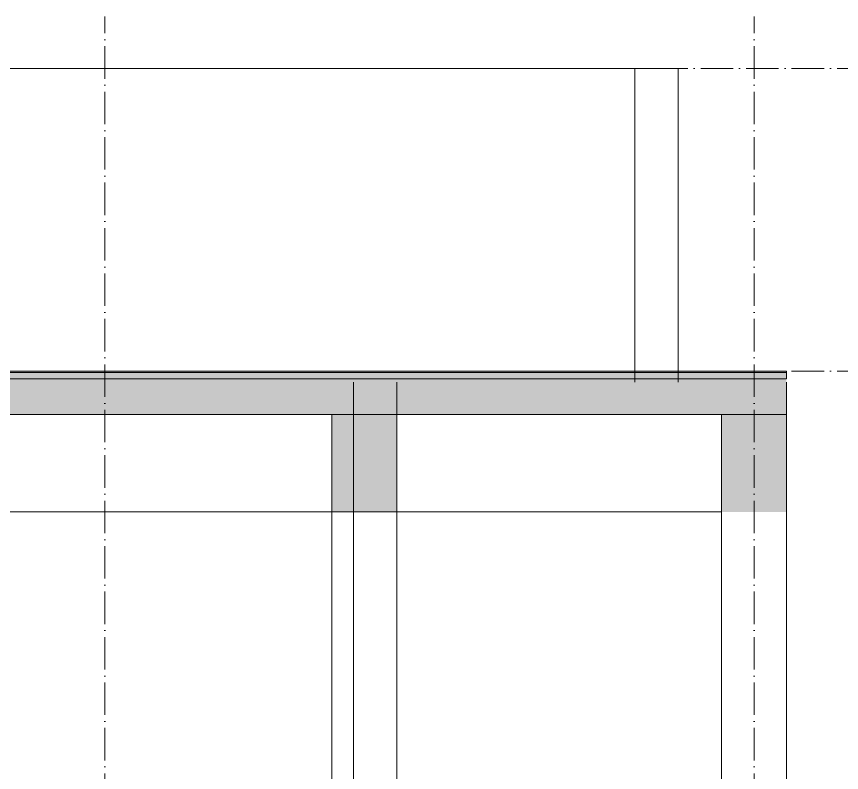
# Model space of a CAD drawing. Header units: millimetres. Extents: x -7075 to 54747, y -13937 to 93540.
# Drawn here: x 8042 to 11854, y 90045 to 93540 of the extents above; entities that cross this region are included whole.
import ezdxf

# ---------------------------------------------------------------- set-up
doc = ezdxf.new("R2010")
doc.units = ezdxf.units.MM
doc.linetypes.add('Grid Line', pattern=[4.2, 3, -0.6, 0, -0.6])
for name, color, linetype, lineweight in [('A-FLOR-MCUT', 3, 'Continuous', 9), ('NET CAT', 3, 'Continuous', 5), ('NET CATConcrete', 3, 'Continuous', 5), ('NET-CAT', 3, 'Continuous', 15), ('NET-THAY', 2, 'Continuous', 9), ('TRUC', 225, 'Continuous', 5)]:
    doc.layers.add(name, color=color, linetype=linetype, lineweight=lineweight)

# ---------------------------------------------------------------- blocks, each defined once
blk = doc.blocks.new('M_Concrete-Rectangular-Column - C10a-1200 x 300mm-1090645-A-A')
at = {"layer": 'NET CAT', "color": 4}
for p, q in [((11299.9, 91700), (11299.9, 86600)), ((11599.9, 91700), (11599.9, 86735))]:
    blk.add_line(p, q, dxfattribs=at)
blk = doc.blocks.new('M_Concrete-Rectangular-Column - C10-1500 x 300mm-1090644-A-A')
at = {"layer": 'NET CAT', "color": 4}
blk.add_line((9499.9, 91700), (9499.9, 87662.8), dxfattribs=at)
blk = doc.blocks.new('ALC1807-ASCENT PLAZA-KET CAU 180524_rvt-1-A-A')
at = {"color": 4, "lineweight": 5}
for name in ['M_Concrete-Rectangular-Column - C10-1500 x 300mm-1090644-A-A', 'M_Concrete-Rectangular-Column - C10a-1200 x 300mm-1090645-A-A']:
    blk.add_blockref(name, (0, 0), dxfattribs=at)

msp = doc.modelspace()

# ---------------------------------------------------------------- hatches: boundary and pattern name
at = {"layer": 'NET CAT'}
h = msp.add_hatch(color=250, dxfattribs=at)
h.paths.add_polyline_path([(11600, 91895), (11600, 91900), (-3, 91900), (-3, 91895), (8066.4, 91895)], flags=0)
h.paths.add_polyline_path([(42597, 91895), (42597, 91900), (30999.9, 91900), (30999.9, 91895), (40110.6, 91895)], flags=0)
at = {"layer": 'NET CAT', "lineweight": 9}
h = msp.add_hatch(color=7, dxfattribs=at)
h.paths.add_polyline_path([(40110.6, 91865), (42597, 91865), (42597, 91895), (30999.9, 91895), (30999.9, 91865), (33701.7, 91865)], flags=0)
h.paths.add_polyline_path([(11600, 91865), (11600, 91895), (-3, 91895), (-3, 91865), (8066.4, 91865)], flags=0)
h = msp.add_hatch(color=7, dxfattribs=at)
h.paths.add_polyline_path([(31299.9, 91700), (42599.9, 91700), (42599.9, 91865), (30999.9, 91865), (30999.9, 91700)])
h.paths.add_polyline_path([(11599.9, 91700), (11599.9, 91865), (-0.1, 91865), (-0.1, 91700), (8066.4, 91700)])
at = {"layer": 'NET CATConcrete'}
for points in [[(9799.9, 91250), (9799.9, 91700), (9499.9, 91700), (9499.9, 91250)], [(11299.9, 91250), (11599.9, 91250), (11599.9, 91700), (11299.9, 91700)]]:
    msp.add_hatch(color=256, dxfattribs=at).paths.add_polyline_path(points, flags=0)

# ---------------------------------------------------------------- linework, layer by layer
at = {"layer": 'A-FLOR-MCUT'}
msp.add_line((11600, 91895), (-3, 91895), dxfattribs=at)
at = {"layer": 'NET-CAT'}
for p, q in [((10900, 93300), (10900, 91850)), ((11100, 93300), (10900, 93300)), ((11100, 91850), (11100, 93300)), ((11600, 91900), (-3, 91900)), ((-3, 91865), (11600, 91865)), ((11599.9, 91865), (-0.1, 91865)), ((11600, 91865), (11600, 91900)), ((9599.9, 91850), (9599.9, 87475)), ((9799.9, 81250), (9799.9, 91850)), ((11599.9, 91700), (11599.9, 91850)), ((-0.1, 91700), (11599.9, 91700))]:
    msp.add_line(p, q, dxfattribs=at)
at = {"layer": 'NET-THAY'}
for p, q in [((10900, 93300), (697, 93300)), ((4380, 91250), (11299.9, 91250))]:
    msp.add_line(p, q, dxfattribs=at)
at = {"layer": 'TRUC', "linetype": 'Grid Line', "ltscale": 50}
for p, q in [((8449.9, -10536.9), (8449.9, 93540.4)), ((11449.9, -10536.9), (11449.9, 93540.4)), ((-7075.1, 93300), (49883.7, 93300)), ((-7075.1, 91900), (51521, 91900))]:
    msp.add_line(p, q, dxfattribs=at)

# ---------------------------------------------------------------- block references
at = {"lineweight": 5}
msp.add_blockref('ALC1807-ASCENT PLAZA-KET CAU 180524_rvt-1-A-A', (0, 0), dxfattribs=at)

doc.saveas('drawing.dxf')
